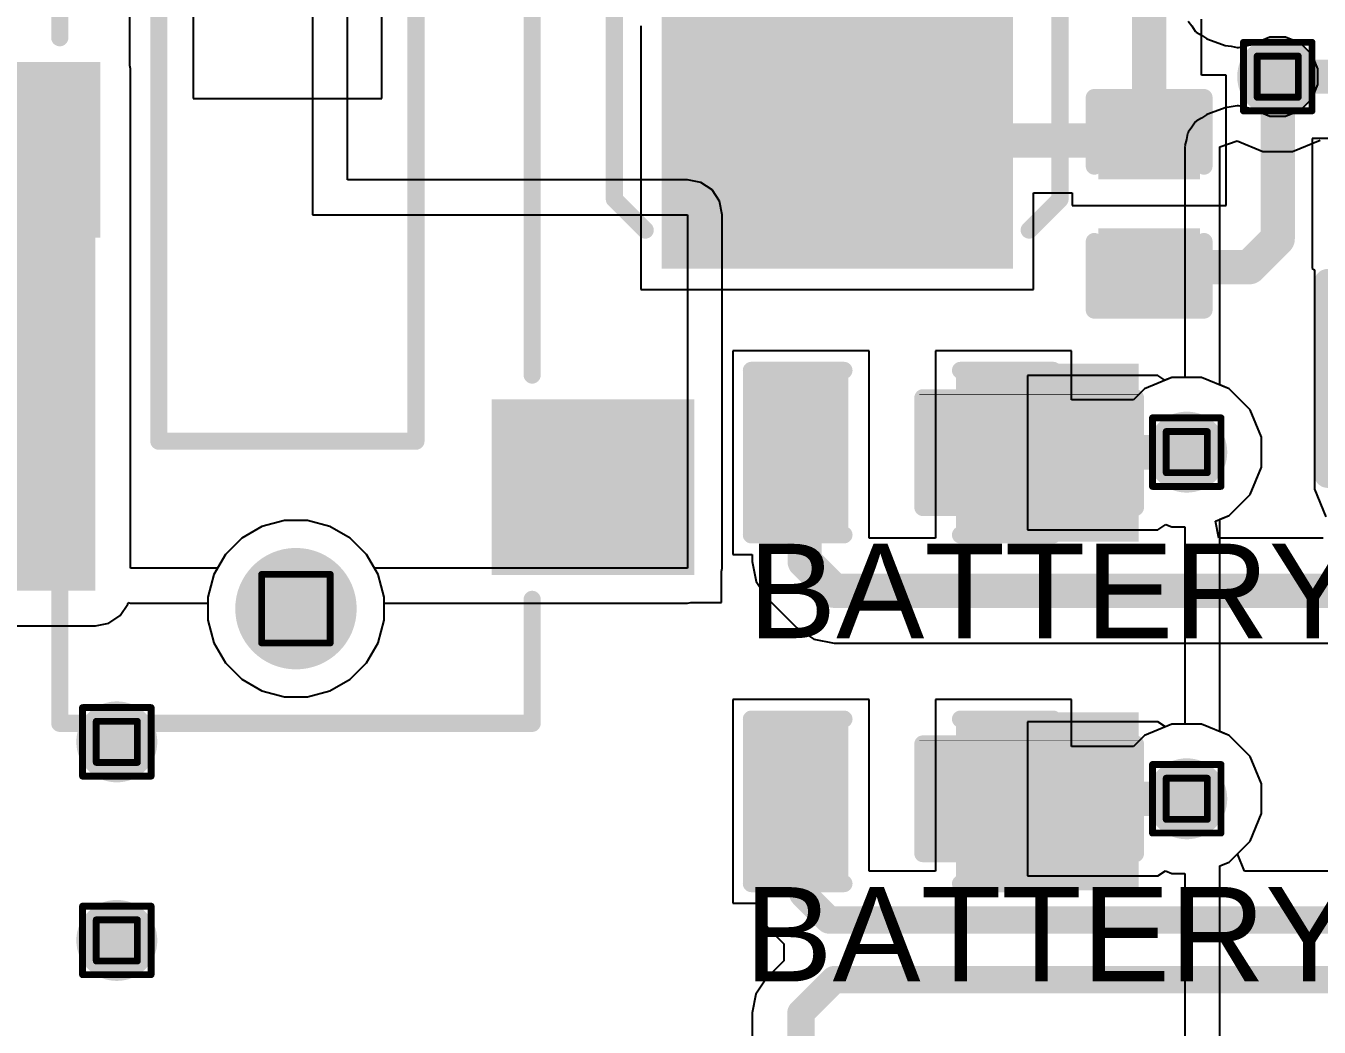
# Model space of a CAD drawing. Header units: inches. Extents: x 0 to 355, y -10 to 78.
# Drawn here: x 22.57 to 32.16, y 11.35 to 18.77 of the extents above; entities that cross this region are included whole.
import ezdxf

# ---------------------------------------------------------------- set-up
doc = ezdxf.new("R2010")
doc.units = ezdxf.units.IN
for name, color, linetype in [('Bottom Layer', 5, 'Continuous'), ('Bottom Overlay', 54, 'Continuous'), ('Bottom Paste', 16, 'Continuous'), ('Bottom Solder', 6, 'Continuous'), ('Drill Drawing', 1, 'Continuous'), ('Pad Holes', 156, 'Continuous'), ('Top Layer', 1, 'Continuous'), ('Top Overlay', 2, 'Continuous'), ('Top Paste', 8, 'Continuous'), ('Top Solder', 216, 'Continuous'), ('Via Holes', 16, 'Continuous')]:
    doc.layers.add(name, color=color, linetype=linetype)
doc.styles.add('Arial', font='', dxfattribs={"height": 0.2})
doc.styles.get('Arial').set_extended_font_data('Arial')

# ---------------------------------------------------------------- blocks, each defined once
blk = doc.blocks.new('IND_0402_10')
at = {"layer": 'Top Layer'}
for points in [[(-0.55, 0.3), (-0.15, 0.3), (-0.15, -0.3), (-0.55, -0.3)], [(0.15, 0.3), (0.55, 0.3), (0.55, -0.3), (0.15, -0.3)]]:
    blk.add_hatch(color=1, dxfattribs=at).paths.add_polyline_path(points)
at = {"layer": 'Top Paste'}
for points in [[(-0.55, 0.3), (-0.15, 0.3), (-0.15, -0.3), (-0.55, -0.3)], [(0.15, 0.3), (0.55, 0.3), (0.55, -0.3), (0.15, -0.3)]]:
    blk.add_hatch(color=8, dxfattribs=at).paths.add_polyline_path(points)
at = {"layer": 'Top Solder'}
for points in [[(-0.6516, 0.4016), (-0.0484, 0.4016), (-0.0484, -0.4016), (-0.6516, -0.4016)], [(0.0484, 0.4016), (0.6516, 0.4016), (0.6516, -0.4016), (0.0484, -0.4016)]]:
    blk.add_hatch(color=216, dxfattribs=at).paths.add_polyline_path(points)
at = {"layer": 'Top Overlay', "const_width": 0.2}
for points in [[(-0.7112, 0.4572), (-0.3048, 0.4572)], [(-0.7112, 0.4572), (-0.7112, -0.4572)], [(-0.3048, 0.4572), (0.7112, 0.4572)], [(0.7112, 0.4572), (0.7112, -0.4572)], [(-0.7112, -0.4572), (-0.3048, -0.4572)], [(-0.3048, -0.4572), (0.7112, -0.4572)]]:
    blk.add_lwpolyline(points, dxfattribs=at)
at = {"layer": 'Top Overlay', "const_width": 0.1}
for points in [[(-0.7612, 0.4572, 1), (-0.6612, 0.4572, 1)], [(-0.7612, 0.4572, 1), (-0.6612, 0.4572, 1)], [(-0.3548, 0.4572, 1), (-0.2548, 0.4572, 1)], [(-0.3548, 0.4572, 1), (-0.2548, 0.4572, 1)], [(0.6612, 0.4572, 1), (0.7612, 0.4572, 1)], [(0.6612, 0.4572, 1), (0.7612, 0.4572, 1)], [(-0.7612, -0.4572, 1), (-0.6612, -0.4572, 1)], [(-0.7612, -0.4572, 1), (-0.6612, -0.4572, 1)], [(-0.3548, -0.4572, 1), (-0.2548, -0.4572, 1)], [(-0.3548, -0.4572, 1), (-0.2548, -0.4572, 1)], [(0.6612, -0.4572, 1), (0.7612, -0.4572, 1)], [(0.6612, -0.4572, 1), (0.7612, -0.4572, 1)]]:
    blk.add_lwpolyline(points, format="xyb", close=True, dxfattribs=at)
blk = doc.blocks.new('SMD5032_2P_15')
at = {"layer": 'Top Layer'}
for points in [[(-2.7, 1.2), (-1, 1.2), (-1, -1.2), (-2.7, -1.2)], [(1, 1.2), (2.7, 1.2), (2.7, -1.2), (1, -1.2)]]:
    blk.add_hatch(color=1, dxfattribs=at).paths.add_polyline_path(points)
at = {"layer": 'Top Paste'}
for points in [[(-2.7, 1.2), (-1, 1.2), (-1, -1.2), (-2.7, -1.2)], [(1, 1.2), (2.7, 1.2), (2.7, -1.2), (1, -1.2)]]:
    blk.add_hatch(color=8, dxfattribs=at).paths.add_polyline_path(points)
at = {"layer": 'Top Solder'}
for points in [[(-2.8016, 1.3016), (-0.8984, 1.3016), (-0.8984, -1.3016), (-2.8016, -1.3016)], [(0.8984, 1.3016), (2.8016, 1.3016), (2.8016, -1.3016), (0.8984, -1.3016)]]:
    blk.add_hatch(color=216, dxfattribs=at).paths.add_polyline_path(points)
at = {"layer": 'Top Overlay', "const_width": 0.127}
for points in [[(-2.286, 1.651), (-2.5146, 1.4224)], [(-2.286, 1.651), (2.286, 1.651)], [(2.286, 1.651), (2.5146, 1.4224)], [(-2.5146, -1.4224), (-2.286, -1.651)], [(2.5146, -1.4224), (2.286, -1.651)], [(-2.286, -1.651), (2.286, -1.651)]]:
    blk.add_lwpolyline(points, dxfattribs=at)
at = {"layer": 'Top Overlay', "const_width": 0.0635}
for points in [[(-2.3178, 1.651, 1), (-2.2542, 1.651, 1)], [(-2.3178, 1.651, 1), (-2.2542, 1.651, 1)], [(2.2543, 1.651, 1), (2.3178, 1.651, 1)], [(2.2542, 1.651, 1), (2.3178, 1.651, 1)], [(-2.5463, 1.4224, 1), (-2.4829, 1.4224, 1)], [(2.4829, 1.4224, 1), (2.5464, 1.4224, 1)], [(-2.5463, -1.4224, 1), (-2.4829, -1.4224, 1)], [(2.4829, -1.4224, 1), (2.5464, -1.4224, 1)], [(-2.3178, -1.651, 1), (-2.2542, -1.651, 1)], [(-2.3178, -1.651, 1), (-2.2542, -1.651, 1)], [(2.2543, -1.651, 1), (2.3178, -1.651, 1)], [(2.2542, -1.651, 1), (2.3178, -1.651, 1)]]:
    blk.add_lwpolyline(points, format="xyb", close=True, dxfattribs=at)
blk = doc.blocks.new('CL_SB_12B_02T_B_31')
at = {"layer": 'Bottom Layer'}
for points in [[(-3.1, 1.5), (-3.1, 2.9), (-1.9, 2.9), (-1.9, 1.5)], [(3.1, 2.9001), (3.1, 1.5001), (1.9, 1.5001), (1.9, 2.9001)], [(0.6, -1.5001), (0.6, -2.9001), (-0.6, -2.9001), (-0.6, -1.5001)]]:
    blk.add_hatch(color=5, dxfattribs=at).paths.add_polyline_path(points)
at = {"layer": 'Bottom Paste'}
for points in [[(-3.1, 1.5), (-3.1, 2.9), (-1.9, 2.9), (-1.9, 1.5)], [(3.1, 2.9001), (3.1, 1.5001), (1.9, 1.5001), (1.9, 2.9001)], [(0.6, -1.5001), (0.6, -2.9001), (-0.6, -2.9001), (-0.6, -1.5001)]]:
    blk.add_hatch(color=16, dxfattribs=at).paths.add_polyline_path(points)
at = {"layer": 'Bottom Solder'}
for points in [[(-3.1508, 1.4492), (-3.1508, 2.9508), (-1.8492, 2.9508), (-1.8492, 1.4492)], [(3.1508, 2.9509), (3.1508, 1.4493), (1.8492, 1.4493), (1.8492, 2.9509)], [(0.6508, -1.4493), (0.6508, -2.9509), (-0.6508, -2.9509), (-0.6508, -1.4493)]]:
    blk.add_hatch(color=6, dxfattribs=at).paths.add_polyline_path(points)
h = blk.add_hatch(color=6, dxfattribs=at)
edge = h.paths.add_edge_path()
edge.add_arc((-3.4, 0), 0.1016, 0, 360)
h = blk.add_hatch(color=6, dxfattribs=at)
edge = h.paths.add_edge_path()
edge.add_arc((3.4, 0), 0.1016, 0, 360)
at = {"layer": 'Pad Holes'}
h = blk.add_hatch(color=7, dxfattribs=at)
edge = h.paths.add_edge_path()
edge.add_arc((-3.4, 0), 0.45, 0, 360)
h = blk.add_hatch(color=7, dxfattribs=at)
edge = h.paths.add_edge_path()
edge.add_arc((3.4, 0), 0.45, 0, 360)
at = {"layer": 'Top Solder'}
h = blk.add_hatch(color=216, dxfattribs=at)
edge = h.paths.add_edge_path()
edge.add_arc((-3.4, 0), 0.1016, 0, 360)
h = blk.add_hatch(color=216, dxfattribs=at)
edge = h.paths.add_edge_path()
edge.add_arc((3.4, 0), 0.1016, 0, 360)
at = {"layer": 'Bottom Overlay'}
for p, q in [((-2.032, 0.635), (-2.032, -0.762)), ((-0.381, 0.635), (-2.032, 0.635)), ((-0.381, -0.762), (-0.381, 0.635)), ((-2.032, -0.762), (-0.381, -0.762))]:
    blk.add_line(p, q, dxfattribs=at)
for points, const_width in [([(-3.3382, 2.2762), (-3.4652, 2.4032)], 0.254), ([(-3.4652, 2.1492), (-3.4652, 2.4032)], 0.254), ([(-3.4652, 2.1492), (-3.3382, 2.2762)], 0.254), ([(-4.25, -1.75), (-4.25, 1.7501)], 0.127), ([(-3.331, 1.7501), (-4.25, 1.7501)], 0.127), ([(1.6688, 1.7501), (-1.6687, 1.7501)], 0.127), ([(4.25, 1.7501), (3.331, 1.7501)], 0.127), ([(4.25, -1.75), (4.25, 1.7501)], 0.127), ([(-2.286, -1.016), (-2.286, 0.889)], 0.127), ([(2.159, 0.889), (-2.286, 0.889)], 0.127), ([(2.159, -1.016), (2.159, 0.889)], 0.127), ([(2.159, -1.016), (-2.286, -1.016)], 0.127), ([(-0.8311, -1.75), (-4.25, -1.75)], 0.127), ([(4.25, -1.75), (0.8312, -1.75)], 0.127)]:
    blk.add_lwpolyline(points, dxfattribs=dict(at, const_width=const_width))
for points, const_width in [([(-3.5287, 2.4032, 1), (-3.4017, 2.4032, 1)], 0.127), ([(-3.5287, 2.4032, 1), (-3.4017, 2.4032, 1)], 0.127), ([(-3.4017, 2.2762, 1), (-3.2747, 2.2762, 1)], 0.127), ([(-3.4017, 2.2762, 1), (-3.2747, 2.2762, 1)], 0.127), ([(-3.5287, 2.1492, 1), (-3.4017, 2.1492, 1)], 0.127), ([(-3.5287, 2.1492, 1), (-3.4017, 2.1492, 1)], 0.127), ([(-4.2818, 1.7501, 1), (-4.2183, 1.7501, 1)], 0.0635), ([(-4.2818, 1.7501, 1), (-4.2183, 1.7501, 1)], 0.0635), ([(-3.3628, 1.7501, 1), (-3.2993, 1.7501, 1)], 0.0635), ([(-1.7005, 1.7501, 1), (-1.637, 1.7501, 1)], 0.0635), ([(1.637, 1.7501, 1), (1.7005, 1.7501, 1)], 0.0635), ([(3.2993, 1.7501, 1), (3.3628, 1.7501, 1)], 0.0635), ([(4.2182, 1.7501, 1), (4.2817, 1.7501, 1)], 0.0635), ([(4.2182, 1.7501, 1), (4.2817, 1.7501, 1)], 0.0635), ([(-2.3178, 0.889, 1), (-2.2542, 0.889, 1)], 0.0635), ([(-2.3178, 0.889, 1), (-2.2542, 0.889, 1)], 0.0635), ([(2.1273, 0.889, 1), (2.1907, 0.889, 1)], 0.0635), ([(2.1273, 0.889, 1), (2.1907, 0.889, 1)], 0.0635), ([(-2.3178, -1.016, 1), (-2.2542, -1.016, 1)], 0.0635), ([(-2.3178, -1.016, 1), (-2.2542, -1.016, 1)], 0.0635), ([(2.1273, -1.016, 1), (2.1907, -1.016, 1)], 0.0635), ([(2.1273, -1.016, 1), (2.1907, -1.016, 1)], 0.0635), ([(-4.2818, -1.75, 1), (-4.2183, -1.75, 1)], 0.0635), ([(-4.2818, -1.75, 1), (-4.2183, -1.75, 1)], 0.0635), ([(-0.8629, -1.75, 1), (-0.7994, -1.75, 1)], 0.0635), ([(0.7994, -1.75, 1), (0.8629, -1.75, 1)], 0.0635), ([(4.2182, -1.75, 1), (4.2817, -1.75, 1)], 0.0635), ([(4.2182, -1.75, 1), (4.2817, -1.75, 1)], 0.0635)]:
    blk.add_lwpolyline(points, format="xyb", close=True, dxfattribs=dict(at, const_width=const_width))
blk = doc.blocks.new('R___0402_B_50')
at = {"layer": 'Bottom Layer'}
for points in [[(-0.2413, 0.3175), (-0.2413, -0.3175), (-0.6985, -0.3175), (-0.6985, 0.3175)], [(0.6985, 0.3175), (0.6985, -0.3175), (0.2413, -0.3175), (0.2413, 0.3175)]]:
    blk.add_hatch(color=5, dxfattribs=at).paths.add_polyline_path(points)
at = {"layer": 'Bottom Paste'}
for points in [[(-0.2413, 0.3175), (-0.2413, -0.3175), (-0.6985, -0.3175), (-0.6985, 0.3175)], [(0.6985, 0.3175), (0.6985, -0.3175), (0.2413, -0.3175), (0.2413, 0.3175)]]:
    blk.add_hatch(color=16, dxfattribs=at).paths.add_polyline_path(points)
at = {"layer": 'Bottom Solder'}
for points in [[(-0.1863, 0.3725), (-0.1863, -0.3725), (-0.7535, -0.3725), (-0.7535, 0.3725)], [(0.7535, 0.3725), (0.7535, -0.3725), (0.1863, -0.3725), (0.1863, 0.3725)]]:
    blk.add_hatch(color=6, dxfattribs=at).paths.add_polyline_path(points)
at = {"layer": 'Bottom Overlay'}
for points, const_width in [([(-0.7874, -0.4064), (-0.7874, 0.4064)], 0.127), ([(-0.7874, 0.4064), (0.7874, 0.4064)], 0.127), ([(-0.8128, 0.4318), (0.8128, 0.4318)], 0.00323), ([(0.7874, -0.4064), (0.7874, 0.4064)], 0.127), ([(-0.7874, -0.4064), (0.7874, -0.4064)], 0.127)]:
    blk.add_lwpolyline(points, dxfattribs=dict(at, const_width=const_width))
for points, const_width in [([(-0.8191, 0.4064, 1), (-0.7556, 0.4064, 1)], 0.0635), ([(-0.8191, 0.4064, 1), (-0.7556, 0.4064, 1)], 0.0635), ([(-0.8136, 0.4318, 1), (-0.812, 0.4318, 1)], 0.00161), ([(0.7556, 0.4064, 1), (0.8191, 0.4064, 1)], 0.0635), ([(0.7556, 0.4064, 1), (0.8191, 0.4064, 1)], 0.0635), ([(0.812, 0.4318, 1), (0.8136, 0.4318, 1)], 0.00161), ([(-0.8191, -0.4064, 1), (-0.7556, -0.4064, 1)], 0.0635), ([(-0.8191, -0.4064, 1), (-0.7556, -0.4064, 1)], 0.0635), ([(0.7556, -0.4064, 1), (0.8191, -0.4064, 1)], 0.0635), ([(0.7556, -0.4064, 1), (0.8191, -0.4064, 1)], 0.0635)]:
    blk.add_lwpolyline(points, format="xyb", close=True, dxfattribs=dict(at, const_width=const_width))
blk = doc.blocks.new('R___0402_B_51')
at = {"layer": 'Bottom Layer'}
for points in [[(-0.2413, 0.3175), (-0.2413, -0.3175), (-0.6985, -0.3175), (-0.6985, 0.3175)], [(0.6985, 0.3175), (0.6985, -0.3175), (0.2413, -0.3175), (0.2413, 0.3175)]]:
    blk.add_hatch(color=5, dxfattribs=at).paths.add_polyline_path(points)
at = {"layer": 'Bottom Paste'}
for points in [[(-0.2413, 0.3175), (-0.2413, -0.3175), (-0.6985, -0.3175), (-0.6985, 0.3175)], [(0.6985, 0.3175), (0.6985, -0.3175), (0.2413, -0.3175), (0.2413, 0.3175)]]:
    blk.add_hatch(color=16, dxfattribs=at).paths.add_polyline_path(points)
at = {"layer": 'Bottom Solder'}
for points in [[(-0.1863, 0.3725), (-0.1863, -0.3725), (-0.7535, -0.3725), (-0.7535, 0.3725)], [(0.7535, 0.3725), (0.7535, -0.3725), (0.1863, -0.3725), (0.1863, 0.3725)]]:
    blk.add_hatch(color=6, dxfattribs=at).paths.add_polyline_path(points)
at = {"layer": 'Bottom Overlay'}
for points, const_width in [([(-0.7874, 0.4064), (0.7874, 0.4064)], 0.127), ([(-0.7874, -0.4064), (-0.7874, 0.4064)], 0.127), ([(-0.8128, 0.4318), (0.8128, 0.4318)], 0.00323), ([(0.7874, -0.4064), (0.7874, 0.4064)], 0.127), ([(-0.7874, -0.4064), (0.7874, -0.4064)], 0.127)]:
    blk.add_lwpolyline(points, dxfattribs=dict(at, const_width=const_width))
for points, const_width in [([(-0.8191, 0.4064, 1), (-0.7556, 0.4064, 1)], 0.0635), ([(-0.8191, 0.4064, 1), (-0.7556, 0.4064, 1)], 0.0635), ([(-0.8136, 0.4318, 1), (-0.812, 0.4318, 1)], 0.00161), ([(0.7556, 0.4064, 1), (0.8191, 0.4064, 1)], 0.0635), ([(0.7556, 0.4064, 1), (0.8191, 0.4064, 1)], 0.0635), ([(0.812, 0.4318, 1), (0.8136, 0.4318, 1)], 0.00161), ([(-0.8191, -0.4064, 1), (-0.7556, -0.4064, 1)], 0.0635), ([(-0.8191, -0.4064, 1), (-0.7556, -0.4064, 1)], 0.0635), ([(0.7556, -0.4064, 1), (0.8191, -0.4064, 1)], 0.0635), ([(0.7556, -0.4064, 1), (0.8191, -0.4064, 1)], 0.0635)]:
    blk.add_lwpolyline(points, format="xyb", close=True, dxfattribs=dict(at, const_width=const_width))
blk = doc.blocks.new('LED_0603_68')
at = {"layer": 'Top Layer'}
for points in [[(-1, 0.5), (-0.5, 0.5), (-0.5, -0.5), (-1, -0.5)], [(0.5, 0.5), (1, 0.5), (1, -0.5), (0.5, -0.5)]]:
    blk.add_hatch(color=1, dxfattribs=at).paths.add_polyline_path(points)
at = {"layer": 'Top Overlay'}
blk.add_hatch(color=2, dxfattribs=at).paths.add_polyline_path([(1.1176, -0.6604), (1.7526, -0.6604), (1.7526, 0.6604), (1.1176, 0.6604)])
at = {"layer": 'Top Paste'}
for points in [[(-1, 0.5), (-0.5, 0.5), (-0.5, -0.5), (-1, -0.5)], [(0.5, 0.5), (1, 0.5), (1, -0.5), (0.5, -0.5)]]:
    blk.add_hatch(color=8, dxfattribs=at).paths.add_polyline_path(points)
at = {"layer": 'Top Solder'}
for points in [[(-1.1016, 0.6016), (-0.3984, 0.6016), (-0.3984, -0.6016), (-1.1016, -0.6016)], [(0.3984, 0.6016), (1.1016, 0.6016), (1.1016, -0.6016), (0.3984, -0.6016)]]:
    blk.add_hatch(color=216, dxfattribs=at).paths.add_polyline_path(points)
at = {"layer": 'Top Overlay', "const_width": 0.127}
for points in [[(-1.1176, 0.6096), (-0.4318, 0.6096)], [(-1.1176, -0.6096), (-1.1176, 0.6096)], [(0.4318, 0.6096), (1.1176, 0.6096)], [(1.1176, -0.6096), (1.1176, 0.6096)], [(-1.1176, -0.6096), (-0.4318, -0.6096)], [(0.4318, -0.6096), (1.1176, -0.6096)]]:
    blk.add_lwpolyline(points, dxfattribs=at)
at = {"layer": 'Top Overlay', "const_width": 0.0635}
for points in [[(-1.1494, 0.6096, 1), (-1.0858, 0.6096, 1)], [(-1.1494, 0.6096, 1), (-1.0858, 0.6096, 1)], [(-0.4636, 0.6096, 1), (-0.4001, 0.6096, 1)], [(0.4001, 0.6096, 1), (0.4636, 0.6096, 1)], [(1.0859, 0.6096, 1), (1.1494, 0.6096, 1)], [(1.0859, 0.6096, 1), (1.1494, 0.6096, 1)], [(-1.1494, -0.6096, 1), (-1.0858, -0.6096, 1)], [(-1.1494, -0.6096, 1), (-1.0858, -0.6096, 1)], [(-0.4636, -0.6096, 1), (-0.4001, -0.6096, 1)], [(0.4001, -0.6096, 1), (0.4636, -0.6096, 1)], [(1.0859, -0.6096, 1), (1.1494, -0.6096, 1)], [(1.0859, -0.6096, 1), (1.1494, -0.6096, 1)]]:
    blk.add_lwpolyline(points, format="xyb", close=True, dxfattribs=at)
blk = doc.blocks.new('LED_0603_69')
at = {"layer": 'Top Layer'}
for points in [[(-1, 0.5), (-0.5, 0.5), (-0.5, -0.5), (-1, -0.5)], [(0.5, 0.5), (1, 0.5), (1, -0.5), (0.5, -0.5)]]:
    blk.add_hatch(color=1, dxfattribs=at).paths.add_polyline_path(points)
at = {"layer": 'Top Overlay'}
blk.add_hatch(color=2, dxfattribs=at).paths.add_polyline_path([(1.1176, -0.6604), (1.7526, -0.6604), (1.7526, 0.6604), (1.1176, 0.6604)])
at = {"layer": 'Top Paste'}
for points in [[(-1, 0.5), (-0.5, 0.5), (-0.5, -0.5), (-1, -0.5)], [(0.5, 0.5), (1, 0.5), (1, -0.5), (0.5, -0.5)]]:
    blk.add_hatch(color=8, dxfattribs=at).paths.add_polyline_path(points)
at = {"layer": 'Top Solder'}
for points in [[(-1.1016, 0.6016), (-0.3984, 0.6016), (-0.3984, -0.6016), (-1.1016, -0.6016)], [(0.3984, 0.6016), (1.1016, 0.6016), (1.1016, -0.6016), (0.3984, -0.6016)]]:
    blk.add_hatch(color=216, dxfattribs=at).paths.add_polyline_path(points)
at = {"layer": 'Top Overlay', "const_width": 0.127}
for points in [[(-1.1176, -0.6096), (-1.1176, 0.6096)], [(-1.1176, 0.6096), (-0.4318, 0.6096)], [(0.4318, 0.6096), (1.1176, 0.6096)], [(1.1176, -0.6096), (1.1176, 0.6096)], [(-1.1176, -0.6096), (-0.4318, -0.6096)], [(0.4318, -0.6096), (1.1176, -0.6096)]]:
    blk.add_lwpolyline(points, dxfattribs=at)
at = {"layer": 'Top Overlay', "const_width": 0.0635}
for points in [[(-1.1494, 0.6096, 1), (-1.0858, 0.6096, 1)], [(-1.1494, 0.6096, 1), (-1.0858, 0.6096, 1)], [(-0.4636, 0.6096, 1), (-0.4001, 0.6096, 1)], [(0.4001, 0.6096, 1), (0.4636, 0.6096, 1)], [(1.0859, 0.6096, 1), (1.1494, 0.6096, 1)], [(1.0859, 0.6096, 1), (1.1494, 0.6096, 1)], [(-1.1494, -0.6096, 1), (-1.0858, -0.6096, 1)], [(-1.1494, -0.6096, 1), (-1.0858, -0.6096, 1)], [(-0.4636, -0.6096, 1), (-0.4001, -0.6096, 1)], [(0.4001, -0.6096, 1), (0.4636, -0.6096, 1)], [(1.0859, -0.6096, 1), (1.1494, -0.6096, 1)], [(1.0859, -0.6096, 1), (1.1494, -0.6096, 1)]]:
    blk.add_lwpolyline(points, format="xyb", close=True, dxfattribs=at)
blk = doc.blocks.new('C___0402_85')
at = {"layer": 'Top Layer'}
for points in [[(-0.6985, -0.3175), (-0.6985, 0.3175), (-0.2413, 0.3175), (-0.2413, -0.3175)], [(0.2413, -0.3175), (0.2413, 0.3175), (0.6985, 0.3175), (0.6985, -0.3175)]]:
    blk.add_hatch(color=1, dxfattribs=at).paths.add_polyline_path(points)
at = {"layer": 'Top Paste'}
for points in [[(-0.6985, -0.3175), (-0.6985, 0.3175), (-0.2413, 0.3175), (-0.2413, -0.3175)], [(0.2413, -0.3175), (0.2413, 0.3175), (0.6985, 0.3175), (0.6985, -0.3175)]]:
    blk.add_hatch(color=8, dxfattribs=at).paths.add_polyline_path(points)
at = {"layer": 'Top Solder'}
for points in [[(-0.7585, -0.3775), (-0.7585, 0.3775), (-0.1813, 0.3775), (-0.1813, -0.3775)], [(0.1813, -0.3775), (0.1813, 0.3775), (0.7585, 0.3775), (0.7585, -0.3775)]]:
    blk.add_hatch(color=216, dxfattribs=at).paths.add_polyline_path(points)
at = {"layer": 'Top Overlay', "const_width": 0.127}
for points in [[(-0.7874, 0.4064), (-0.2794, 0.4064)], [(-0.7874, 0.4064), (-0.7874, -0.4064)], [(0.2794, 0.4064), (0.7874, 0.4064)], [(0.7874, 0.4064), (0.7874, -0.4064)], [(-0.7874, -0.4064), (-0.2794, -0.4064)], [(0.2794, -0.4064), (0.7874, -0.4064)]]:
    blk.add_lwpolyline(points, dxfattribs=at)
at = {"layer": 'Top Overlay', "const_width": 0.0635}
for points in [[(-0.8191, 0.4064, 1), (-0.7556, 0.4064, 1)], [(-0.8191, 0.4064, 1), (-0.7556, 0.4064, 1)], [(-0.3111, 0.4064, 1), (-0.2477, 0.4064, 1)], [(0.2477, 0.4064, 1), (0.3111, 0.4064, 1)], [(0.7556, 0.4064, 1), (0.8191, 0.4064, 1)], [(0.7556, 0.4064, 1), (0.8191, 0.4064, 1)], [(-0.8191, -0.4064, 1), (-0.7556, -0.4064, 1)], [(-0.8191, -0.4064, 1), (-0.7556, -0.4064, 1)], [(-0.3111, -0.4064, 1), (-0.2477, -0.4064, 1)], [(0.2477, -0.4064, 1), (0.3111, -0.4064, 1)], [(0.7556, -0.4064, 1), (0.8191, -0.4064, 1)], [(0.7556, -0.4064, 1), (0.8191, -0.4064, 1)]]:
    blk.add_lwpolyline(points, format="xyb", close=True, dxfattribs=at)

msp = doc.modelspace()

# ---------------------------------------------------------------- hatches: boundary and pattern name
at = {"layer": 'Bottom Layer'}
h = msp.add_hatch(color=5, dxfattribs=at)
edge = h.paths.add_edge_path()
edge.add_arc((31.8481, 18.3899), 0.3, 0, 360)
for points in [[(21.6739, 14.58), (23.0886, 14.58), (23.0886, 18.4472), (21.6739, 18.4472)], [(19.1775, 14.58), (23.0886, 14.58), (23.0886, 15.9), (19.1775, 15.9)]]:
    msp.add_hatch(color=5, dxfattribs=at).paths.add_polyline_path(points)
h = msp.add_hatch(color=5, dxfattribs=at)
edge = h.paths.add_edge_path()
edge.add_arc((31.1743, 15.6072), 0.3, 0, 360)
h = msp.add_hatch(color=5, dxfattribs=at)
edge = h.paths.add_edge_path()
edge.add_arc((23.2466, 13.46), 0.3, 0, 360)
h = msp.add_hatch(color=5, dxfattribs=at)
edge = h.paths.add_edge_path()
edge.add_arc((31.1743, 13.0381), 0.3, 0, 360)
h = msp.add_hatch(color=5, dxfattribs=at)
edge = h.paths.add_edge_path()
edge.add_arc((23.2466, 11.9885), 0.3, 0, 360)
at = {"layer": 'Top Layer'}
h = msp.add_hatch(color=1, dxfattribs=at)
edge = h.paths.add_edge_path()
edge.add_arc((31.8481, 18.3899), 0.3, 0, 360)
h = msp.add_hatch(color=1, dxfattribs=at)
edge = h.paths.add_edge_path()
edge.add_arc((31.1743, 15.6072), 0.3, 0, 360)
h = msp.add_hatch(color=1, dxfattribs=at)
edge = h.paths.add_edge_path()
edge.add_arc((23.2466, 13.46), 0.3, 0, 360)
h = msp.add_hatch(color=1, dxfattribs=at)
edge = h.paths.add_edge_path()
edge.add_arc((31.1743, 13.0381), 0.3, 0, 360)
h = msp.add_hatch(color=1, dxfattribs=at)
edge = h.paths.add_edge_path()
edge.add_arc((23.2466, 11.9885), 0.3, 0, 360)
at = {"layer": 'Via Holes'}
h = msp.add_hatch(color=7, dxfattribs=at)
edge = h.paths.add_edge_path()
edge.add_arc((31.8481, 18.3899), 0.15, 0, 360)
h = msp.add_hatch(color=7, dxfattribs=at)
edge = h.paths.add_edge_path()
edge.add_arc((31.1743, 15.6072), 0.15, 0, 360)
h = msp.add_hatch(color=7, dxfattribs=at)
edge = h.paths.add_edge_path()
edge.add_arc((23.2466, 13.46), 0.15, 0, 360)
h = msp.add_hatch(color=7, dxfattribs=at)
edge = h.paths.add_edge_path()
edge.add_arc((31.1743, 13.0381), 0.15, 0, 360)
h = msp.add_hatch(color=7, dxfattribs=at)
edge = h.paths.add_edge_path()
edge.add_arc((23.2466, 11.9885), 0.15, 0, 360)

# ---------------------------------------------------------------- linework, layer by layer
at = {"layer": 'Bottom Layer'}
for p, q in [((24.6961, 20.5665), (24.6961, 17.367)), ((24.9551, 17.626), (24.9551, 20.5665)), ((23.3426, 18.4722), (23.3426, 18.85)), ((31.1851, 18.8016), (31.2117, 18.7653)), ((31.2117, 18.7653), (31.2367, 18.7279)), ((31.2367, 18.7279), (31.2414, 18.7247)), ((31.2414, 18.7247), (31.2448, 18.7201)), ((31.2448, 18.7201), (31.2833, 18.6968)), ((31.2833, 18.6968), (31.3207, 18.6718)), ((31.3207, 18.6718), (31.3263, 18.6706)), ((31.3263, 18.6706), (31.3312, 18.6677)), ((31.3312, 18.6677), (31.4582, 18.6214)), ((31.4582, 18.6214), (31.5026, 18.6146)), ((31.5026, 18.6146), (31.5468, 18.6058)), ((31.5468, 18.6058), (31.5524, 18.6069)), ((31.5524, 18.6069), (31.558, 18.606)), ((31.558, 18.606), (31.6018, 18.6167)), ((31.6018, 18.6167), (31.6459, 18.6255)), ((31.6459, 18.6255), (31.7894, 18.6849)), ((31.7894, 18.6849), (31.9068, 18.6849)), ((31.9068, 18.6849), (32.0152, 18.64)), ((32.0152, 18.64), (32.0982, 18.557)), ((32.0982, 18.557), (32.1431, 18.4486)), ((23.3476, 18.4472), (23.3426, 18.4722)), ((23.3476, 14.7472), (23.3476, 18.4472)), ((32.1431, 18.4486), (32.1431, 18.3312)), ((32.1431, 18.3312), (32.0982, 18.2228)), ((32.0982, 18.2228), (32.0152, 18.1398)), ((31.3312, 18.1121), (31.3263, 18.1092)), ((31.4582, 18.1584), (31.3312, 18.1121)), ((31.5026, 18.1653), (31.4582, 18.1584)), ((31.5468, 18.174), (31.5026, 18.1653)), ((31.5524, 18.1729), (31.5468, 18.174)), ((31.558, 18.1738), (31.5524, 18.1729)), ((31.6018, 18.1631), (31.558, 18.1738)), ((31.6459, 18.1543), (31.6018, 18.1631)), ((31.7894, 18.0949), (31.6459, 18.1543)), ((32.0152, 18.1398), (31.9068, 18.0949)), ((31.2367, 18.0519), (31.2117, 18.0145)), ((31.2414, 18.0551), (31.2367, 18.0519)), ((31.2448, 18.0597), (31.2414, 18.0551)), ((31.2833, 18.0831), (31.2448, 18.0597)), ((31.3207, 18.1081), (31.2833, 18.0831)), ((31.3263, 18.1092), (31.3207, 18.1081)), ((31.9068, 18.0949), (31.7894, 18.0949)), ((31.1718, 17.9238), (31.1611, 17.88)), ((31.1805, 17.9679), (31.1718, 17.9238)), ((31.1837, 17.9727), (31.1805, 17.9679)), ((31.1851, 17.9782), (31.1837, 17.9727)), ((31.2117, 18.0145), (31.1851, 17.9782)), ((31.9583, 17.8359), (32.1619, 17.9203)), ((31.1619, 17.8744), (31.1608, 17.8688)), ((31.1608, 17.8688), (31.1608, 16.1612)), ((31.1611, 17.88), (31.1619, 17.8744)), ((31.4198, 17.8688), (31.5468, 17.9151)), ((31.4198, 16.1052), (31.4198, 17.8688)), ((31.5468, 17.9151), (31.7379, 17.8359)), ((31.7379, 17.8359), (31.9583, 17.8359)), ((27.4741, 17.626), (24.9551, 17.626)), ((27.5732, 17.6063), (27.4741, 17.626)), ((27.6572, 17.5501), (27.5732, 17.6063)), ((27.7133, 17.4661), (27.6572, 17.5501)), ((27.7331, 17.367), (27.7133, 17.4661)), ((24.6961, 17.367), (27.4741, 17.367)), ((27.4741, 17.367), (27.4741, 14.7472)), ((27.7331, 14.7472), (27.7331, 17.367)), ((30.9591, 16.175), (29.9939, 16.175)), ((29.9939, 16.175), (29.9939, 15.032)), ((31.0121, 16.1396), (30.9591, 16.175)), ((30.9591, 16.175), (30.9591, 16.175)), ((31.0641, 16.1612), (31.0121, 16.1396)), ((31.1608, 16.1612), (31.0641, 16.1612)), ((31.4881, 16.0769), (31.4198, 16.1052)), ((31.644, 15.921), (31.4881, 16.0769)), ((31.7283, 15.7174), (31.644, 15.921)), ((31.7283, 15.497), (31.7283, 15.7174)), ((31.644, 15.2934), (31.7283, 15.497)), ((31.4881, 15.1375), (31.644, 15.2934)), ((24.322, 15.0557), (24.1731, 14.9697)), ((24.4881, 15.1002), (24.322, 15.0557)), ((24.66, 15.1002), (24.4881, 15.1002)), ((24.8261, 15.0557), (24.66, 15.1002)), ((24.975, 14.9697), (24.8261, 15.0557)), ((30.9591, 15.032), (31.0189, 15.0719)), ((31.0189, 15.0719), (31.0641, 15.0532)), ((31.0641, 15.0532), (31.1608, 15.0532)), ((31.1608, 15.0532), (31.1608, 13.5921)), ((31.4198, 15.1092), (31.4881, 15.1375)), ((31.4198, 13.5361), (31.4198, 15.1092)), ((24.1731, 14.9697), (24.0515, 14.8481)), ((25.0966, 14.8481), (24.975, 14.9697)), ((29.9939, 15.032), (30.9591, 15.032)), ((30.9591, 15.032), (30.9591, 15.032)), ((24.0515, 14.8481), (23.9932, 14.7472)), ((25.1548, 14.7472), (25.0966, 14.8481)), ((23.9932, 14.7472), (23.3476, 14.7472)), ((27.4741, 14.7472), (25.1548, 14.7472)), ((27.7281, 14.7222), (27.7331, 14.7472)), ((27.7281, 14.4932), (27.7281, 14.7222)), ((23.2717, 14.3969), (23.3279, 14.4809)), ((23.3279, 14.4809), (23.33, 14.4917)), ((23.33, 14.4917), (23.3476, 14.4882)), ((23.3476, 14.4882), (23.921, 14.4882)), ((23.921, 14.4882), (23.921, 14.3612)), ((25.227, 14.3612), (25.227, 14.4882)), ((25.227, 14.4882), (27.4741, 14.4882)), ((27.4741, 14.4882), (27.4991, 14.4932)), ((27.4991, 14.4932), (27.7281, 14.4932)), ((23.1877, 14.3408), (23.2717, 14.3969)), ((20.2816, 14.321), (23.0886, 14.321)), ((23.0886, 14.321), (23.1877, 14.3408)), ((23.921, 14.3612), (23.9655, 14.1951)), ((25.1825, 14.1951), (25.227, 14.3612)), ((23.9655, 14.1951), (24.0515, 14.0462)), ((25.0966, 14.0462), (25.1825, 14.1951)), ((24.0515, 14.0462), (24.1731, 13.9246)), ((24.975, 13.9246), (25.0966, 14.0462)), ((24.1731, 13.9246), (24.322, 13.8386)), ((24.8261, 13.8386), (24.975, 13.9246)), ((24.322, 13.8386), (24.4881, 13.7941)), ((24.66, 13.7941), (24.8261, 13.8386)), ((24.4881, 13.7941), (24.66, 13.7941)), ((30.9591, 13.6096), (29.9939, 13.6096)), ((29.9939, 13.6096), (29.9939, 12.4666)), ((31.0155, 13.572), (30.9591, 13.6096)), ((30.9591, 13.6096), (30.9591, 13.6096)), ((31.0641, 13.5921), (31.0155, 13.572)), ((31.1608, 13.5921), (31.0641, 13.5921)), ((31.4881, 13.5078), (31.4198, 13.5361)), ((31.644, 13.3519), (31.4881, 13.5078)), ((31.7283, 13.1483), (31.644, 13.3519)), ((31.7283, 12.9279), (31.7283, 13.1483)), ((31.644, 12.7243), (31.7283, 12.9279)), ((31.4881, 12.5685), (31.644, 12.7243)), ((31.4198, 12.5402), (31.4881, 12.5685)), ((29.9939, 12.4666), (30.9591, 12.4666)), ((30.9591, 12.4666), (31.0155, 12.5043)), ((30.9591, 12.4666), (30.9591, 12.4666)), ((31.0155, 12.5043), (31.0641, 12.4841)), ((31.0641, 12.4841), (31.1608, 12.4841)), ((31.1608, 12.4841), (31.1608, 10.9887)), ((31.4198, 10.9327), (31.4198, 12.5402))]:
    msp.add_line(p, q, dxfattribs=at)
at = {"layer": 'Bottom Layer', "const_width": 0.254}
for points in [[(30.4765, 15.6035), (30.4784, 15.6054)], [(30.4784, 15.6054), (31.1725, 15.6054)], [(31.1725, 15.6054), (31.1743, 15.6072)], [(30.4765, 13.0381), (31.1743, 13.0381)]]:
    msp.add_lwpolyline(points, dxfattribs=at)
at = {"layer": 'Bottom Layer', "const_width": 0.127}
for points in [[(30.413, 15.6035, 1), (30.54, 15.6035, 1)], [(30.4149, 15.6054, 1), (30.5419, 15.6054, 1)], [(30.4149, 15.6054, 1), (30.5419, 15.6054, 1)], [(31.109, 15.6054, 1), (31.236, 15.6054, 1)], [(31.109, 15.6054, 1), (31.236, 15.6054, 1)], [(31.1108, 15.6072, 1), (31.2378, 15.6072, 1)], [(30.413, 13.0381, 1), (30.54, 13.0381, 1)], [(31.1108, 13.0381, 1), (31.2378, 13.0381, 1)]]:
    msp.add_lwpolyline(points, format="xyb", close=True, dxfattribs=at)
at = {"layer": 'Drill Drawing', "const_width": 0.0508}
for points in [[(31.5941, 18.6439), (32.1021, 18.6439)], [(31.5941, 18.1359), (31.5941, 18.6439)], [(32.1021, 18.1359), (32.1021, 18.6439)], [(31.6957, 18.5423), (32.0005, 18.5423)], [(31.6957, 18.2375), (31.6957, 18.5423)], [(32.0005, 18.2375), (32.0005, 18.5423)], [(31.6957, 18.2375), (32.0005, 18.2375)], [(31.5941, 18.1359), (32.1021, 18.1359)], [(30.9203, 15.8612), (31.4283, 15.8612)], [(30.9203, 15.3532), (30.9203, 15.8612)], [(31.4283, 15.3532), (31.4283, 15.8612)], [(31.0219, 15.7596), (31.3267, 15.7596)], [(31.0219, 15.4548), (31.0219, 15.7596)], [(31.3267, 15.4548), (31.3267, 15.7596)], [(31.0219, 15.4548), (31.3267, 15.4548)], [(30.9203, 15.3532), (31.4283, 15.3532)], [(24.32, 14.7011), (24.828, 14.7011)], [(24.32, 14.1931), (24.32, 14.7011)], [(24.828, 14.1931), (24.828, 14.7011)], [(24.32, 14.1931), (24.828, 14.1931)], [(22.9926, 13.714), (23.5006, 13.714)], [(22.9926, 13.206), (22.9926, 13.714)], [(23.5006, 13.206), (23.5006, 13.714)], [(23.0942, 13.6124), (23.399, 13.6124)], [(23.0942, 13.3076), (23.0942, 13.6124)], [(23.399, 13.3076), (23.399, 13.6124)], [(23.0942, 13.3076), (23.399, 13.3076)], [(22.9926, 13.206), (23.5006, 13.206)], [(30.9203, 13.2921), (31.4283, 13.2921)], [(30.9203, 12.7841), (30.9203, 13.2921)], [(31.4283, 12.7841), (31.4283, 13.2921)], [(31.0219, 13.1905), (31.3267, 13.1905)], [(31.0219, 12.8857), (31.0219, 13.1905)], [(31.3267, 12.8857), (31.3267, 13.1905)], [(31.0219, 12.8857), (31.3267, 12.8857)], [(30.9203, 12.7841), (31.4283, 12.7841)], [(22.9926, 12.2425), (23.5006, 12.2425)], [(22.9926, 11.7345), (22.9926, 12.2425)], [(23.5006, 11.7345), (23.5006, 12.2425)], [(23.0942, 12.1409), (23.399, 12.1409)], [(23.0942, 11.8361), (23.0942, 12.1409)], [(23.399, 11.8361), (23.399, 12.1409)], [(23.0942, 11.8361), (23.399, 11.8361)], [(22.9926, 11.7345), (23.5006, 11.7345)]]:
    msp.add_lwpolyline(points, dxfattribs=at)
at = {"layer": 'Drill Drawing', "const_width": 0.0254}
for points in [[(31.5814, 18.6439, 1), (31.6068, 18.6439, 1)], [(31.5814, 18.6439, 1), (31.6068, 18.6439, 1)], [(32.0894, 18.6439, 1), (32.1148, 18.6439, 1)], [(32.0894, 18.6439, 1), (32.1148, 18.6439, 1)], [(31.683, 18.5423, 1), (31.7084, 18.5423, 1)], [(31.683, 18.5423, 1), (31.7084, 18.5423, 1)], [(31.9878, 18.5423, 1), (32.0132, 18.5423, 1)], [(31.9878, 18.5423, 1), (32.0132, 18.5423, 1)], [(31.683, 18.2375, 1), (31.7084, 18.2375, 1)], [(31.683, 18.2375, 1), (31.7084, 18.2375, 1)], [(31.9878, 18.2375, 1), (32.0132, 18.2375, 1)], [(31.9878, 18.2375, 1), (32.0132, 18.2375, 1)], [(31.5814, 18.1359, 1), (31.6068, 18.1359, 1)], [(31.5814, 18.1359, 1), (31.6068, 18.1359, 1)], [(32.0894, 18.1359, 1), (32.1148, 18.1359, 1)], [(32.0894, 18.1359, 1), (32.1148, 18.1359, 1)], [(30.9076, 15.8612, 1), (30.933, 15.8612, 1)], [(30.9076, 15.8612, 1), (30.933, 15.8612, 1)], [(31.4156, 15.8612, 1), (31.441, 15.8612, 1)], [(31.4156, 15.8612, 1), (31.441, 15.8612, 1)], [(31.0092, 15.7596, 1), (31.0346, 15.7596, 1)], [(31.0092, 15.7596, 1), (31.0346, 15.7596, 1)], [(31.314, 15.7596, 1), (31.3394, 15.7596, 1)], [(31.314, 15.7596, 1), (31.3394, 15.7596, 1)], [(31.0092, 15.4548, 1), (31.0346, 15.4548, 1)], [(31.0092, 15.4548, 1), (31.0346, 15.4548, 1)], [(31.314, 15.4548, 1), (31.3394, 15.4548, 1)], [(31.314, 15.4548, 1), (31.3394, 15.4548, 1)], [(30.9076, 15.3532, 1), (30.933, 15.3532, 1)], [(30.9076, 15.3532, 1), (30.933, 15.3532, 1)], [(31.4156, 15.3532, 1), (31.441, 15.3532, 1)], [(31.4156, 15.3532, 1), (31.441, 15.3532, 1)], [(24.3073, 14.7011, 1), (24.3327, 14.7011, 1)], [(24.3073, 14.7011, 1), (24.3327, 14.7011, 1)], [(24.8153, 14.7011, 1), (24.8407, 14.7011, 1)], [(24.8153, 14.7011, 1), (24.8407, 14.7011, 1)], [(24.3073, 14.1931, 1), (24.3327, 14.1931, 1)], [(24.3073, 14.1931, 1), (24.3327, 14.1931, 1)], [(24.8153, 14.1931, 1), (24.8407, 14.1931, 1)], [(24.8153, 14.1931, 1), (24.8407, 14.1931, 1)], [(22.9799, 13.714, 1), (23.0053, 13.714, 1)], [(22.9799, 13.714, 1), (23.0053, 13.714, 1)], [(23.4879, 13.714, 1), (23.5133, 13.714, 1)], [(23.4879, 13.714, 1), (23.5133, 13.714, 1)], [(23.0815, 13.6124, 1), (23.1069, 13.6124, 1)], [(23.0815, 13.6124, 1), (23.1069, 13.6124, 1)], [(23.3863, 13.6124, 1), (23.4117, 13.6124, 1)], [(23.3863, 13.6124, 1), (23.4117, 13.6124, 1)], [(23.0815, 13.3076, 1), (23.1069, 13.3076, 1)], [(23.0815, 13.3076, 1), (23.1069, 13.3076, 1)], [(23.3863, 13.3076, 1), (23.4117, 13.3076, 1)], [(23.3863, 13.3076, 1), (23.4117, 13.3076, 1)], [(22.9799, 13.206, 1), (23.0053, 13.206, 1)], [(22.9799, 13.206, 1), (23.0053, 13.206, 1)], [(23.4879, 13.206, 1), (23.5133, 13.206, 1)], [(23.4879, 13.206, 1), (23.5133, 13.206, 1)], [(30.9076, 13.2921, 1), (30.933, 13.2921, 1)], [(30.9076, 13.2921, 1), (30.933, 13.2921, 1)], [(31.4156, 13.2921, 1), (31.441, 13.2921, 1)], [(31.4156, 13.2921, 1), (31.441, 13.2921, 1)], [(31.0092, 13.1905, 1), (31.0346, 13.1905, 1)], [(31.0092, 13.1905, 1), (31.0346, 13.1905, 1)], [(31.314, 13.1905, 1), (31.3394, 13.1905, 1)], [(31.314, 13.1905, 1), (31.3394, 13.1905, 1)], [(31.0092, 12.8857, 1), (31.0346, 12.8857, 1)], [(31.0092, 12.8857, 1), (31.0346, 12.8857, 1)], [(31.314, 12.8857, 1), (31.3394, 12.8857, 1)], [(31.314, 12.8857, 1), (31.3394, 12.8857, 1)], [(30.9076, 12.7841, 1), (30.933, 12.7841, 1)], [(30.9076, 12.7841, 1), (30.933, 12.7841, 1)], [(31.4156, 12.7841, 1), (31.441, 12.7841, 1)], [(31.4156, 12.7841, 1), (31.441, 12.7841, 1)], [(22.9799, 12.2425, 1), (23.0053, 12.2425, 1)], [(22.9799, 12.2425, 1), (23.0053, 12.2425, 1)], [(23.4879, 12.2425, 1), (23.5133, 12.2425, 1)], [(23.4879, 12.2425, 1), (23.5133, 12.2425, 1)], [(23.0815, 12.1409, 1), (23.1069, 12.1409, 1)], [(23.0815, 12.1409, 1), (23.1069, 12.1409, 1)], [(23.3863, 12.1409, 1), (23.4117, 12.1409, 1)], [(23.3863, 12.1409, 1), (23.4117, 12.1409, 1)], [(23.0815, 11.8361, 1), (23.1069, 11.8361, 1)], [(23.0815, 11.8361, 1), (23.1069, 11.8361, 1)], [(23.3863, 11.8361, 1), (23.4117, 11.8361, 1)], [(23.3863, 11.8361, 1), (23.4117, 11.8361, 1)], [(22.9799, 11.7345, 1), (23.0053, 11.7345, 1)], [(22.9799, 11.7345, 1), (23.0053, 11.7345, 1)], [(23.4879, 11.7345, 1), (23.5133, 11.7345, 1)], [(23.4879, 11.7345, 1), (23.5133, 11.7345, 1)]]:
    msp.add_lwpolyline(points, format="xyb", close=True, dxfattribs=at)
at = {"layer": 'Top Layer'}
for p, q in [((31.2841, 18.3999), (31.2841, 18.8148)), ((27.1302, 18.7673), (27.1302, 16.8133)), ((31.4671, 18.3999), (31.2841, 18.3999)), ((31.4671, 17.4347), (31.4671, 18.3999)), ((33.6624, 17.9327), (32.1037, 17.9327)), ((32.1037, 17.9327), (32.1037, 16.9675)), ((30.0382, 16.8133), (30.0382, 17.5288)), ((30.0382, 17.5288), (30.3241, 17.5288)), ((30.3241, 17.5288), (30.3241, 17.4347)), ((30.3241, 17.4347), (31.4671, 17.4347)), ((32.1037, 16.9675), (32.1212, 16.9575)), ((32.1212, 16.9575), (32.1212, 16.0495)), ((27.1302, 16.8133), (30.0382, 16.8133)), ((28.8201, 16.3575), (27.8121, 16.3575)), ((27.8121, 16.3575), (27.8121, 14.8495)), ((28.8201, 14.9684), (28.8201, 16.3575)), ((30.3201, 16.3575), (29.3121, 16.3575)), ((29.3121, 16.3575), (29.3121, 14.9684)), ((30.3201, 15.9957), (30.3201, 16.3575)), ((31.0641, 16.1612), (30.8605, 16.0769)), ((31.2845, 16.1612), (31.0641, 16.1612)), ((31.4881, 16.0769), (31.2845, 16.1612)), ((30.8605, 16.0769), (30.7793, 15.9957)), ((31.644, 15.921), (31.4881, 16.0769)), ((32.1212, 16.0495), (32.1212, 15.3321)), ((30.7793, 15.9957), (30.3201, 15.9957)), ((31.7283, 15.7174), (31.644, 15.921)), ((31.7283, 15.497), (31.7283, 15.7174)), ((31.644, 15.2934), (31.7283, 15.497)), ((32.1212, 15.3321), (32.2055, 15.1285)), ((31.4881, 15.1375), (31.644, 15.2934)), ((24.322, 15.0557), (24.1731, 14.9697)), ((24.4881, 15.1002), (24.322, 15.0557)), ((24.66, 15.1002), (24.4881, 15.1002)), ((24.8261, 15.0557), (24.66, 15.1002)), ((24.975, 14.9697), (24.8261, 15.0557)), ((31.3864, 15.0954), (31.4881, 15.1375)), ((31.4117, 14.9684), (31.3864, 15.0954)), ((24.1731, 14.9697), (24.0515, 14.8481)), ((25.0966, 14.8481), (24.975, 14.9697)), ((29.3121, 14.9684), (28.8201, 14.9684)), ((32.186, 14.9684), (31.4117, 14.9684)), ((24.0515, 14.8481), (23.9655, 14.6992)), ((25.1825, 14.6992), (25.0966, 14.8481)), ((27.8121, 14.8495), (27.9546, 14.8495)), ((27.9546, 14.8495), (27.9546, 14.7973)), ((27.9546, 14.7973), (27.9842, 14.6486)), ((23.9655, 14.6992), (23.921, 14.5331)), ((25.227, 14.5331), (25.1825, 14.6992)), ((27.9842, 14.6486), (28.0684, 14.5226)), ((23.921, 14.5331), (23.921, 14.3612)), ((25.227, 14.3612), (25.227, 14.5331)), ((28.0684, 14.5226), (28.2858, 14.3052)), ((23.921, 14.3612), (23.9655, 14.1951)), ((25.1825, 14.1951), (25.227, 14.3612)), ((28.2858, 14.3052), (28.4118, 14.221)), ((23.9655, 14.1951), (24.0515, 14.0462)), ((25.0966, 14.0462), (25.1825, 14.1951)), ((28.4118, 14.221), (28.5605, 14.1915)), ((28.5605, 14.1915), (33.0392, 14.1915)), ((24.0515, 14.0462), (24.1731, 13.9246)), ((24.975, 13.9246), (25.0966, 14.0462)), ((24.1731, 13.9246), (24.322, 13.8386)), ((24.8261, 13.8386), (24.975, 13.9246)), ((24.322, 13.8386), (24.4881, 13.7941)), ((24.66, 13.7941), (24.8261, 13.8386)), ((24.4881, 13.7941), (24.66, 13.7941)), ((28.8201, 13.7731), (27.8121, 13.7731)), ((27.8121, 13.7731), (27.8121, 12.2651)), ((28.8201, 12.5029), (28.8201, 13.7731)), ((30.3201, 13.7731), (29.3121, 13.7731)), ((29.3121, 13.7731), (29.3121, 12.5029)), ((30.3201, 13.4266), (30.3201, 13.7731)), ((31.0641, 13.5921), (30.8605, 13.5078)), ((31.2845, 13.5921), (31.0641, 13.5921)), ((31.4881, 13.5078), (31.2845, 13.5921)), ((30.7793, 13.4266), (30.3201, 13.4266)), ((30.8605, 13.5078), (30.7793, 13.4266)), ((31.644, 13.3519), (31.4881, 13.5078)), ((31.7283, 13.1483), (31.644, 13.3519)), ((31.7283, 12.9279), (31.7283, 13.1483)), ((31.644, 12.7243), (31.7283, 12.9279)), ((31.5496, 12.6299), (31.644, 12.7243)), ((31.6022, 12.5029), (31.5496, 12.6299)), ((29.3121, 12.5029), (28.8201, 12.5029)), ((34.3055, 12.5029), (31.6022, 12.5029)), ((27.8121, 12.2651), (27.9814, 12.2651)), ((27.9814, 12.2651), (27.9955, 12.1946)), ((27.9955, 12.1946), (28.0741, 12.077)), ((28.0741, 12.077), (28.1879, 11.9632)), ((28.1879, 11.9632), (28.1879, 11.8362)), ((28.1879, 11.8362), (28.0597, 11.708)), ((28.0597, 11.708), (27.9812, 11.5904)), ((27.9812, 11.5904), (27.9536, 11.4517)), ((27.9536, 11.4517), (27.9536, 11.4516)), ((27.9536, 11.4516), (27.9536, 11.1887))]:
    msp.add_line(p, q, dxfattribs=at)
for points, const_width in [([(30.8956, 17.9173), (30.8956, 19.2974)], 0.254), ([(31.8481, 18.3899), (32.6752, 18.3899)], 0.254), ([(31.8481, 17.1878), (31.8481, 18.3899)], 0.254), ([(28.5842, 17.9173), (30.8956, 17.9173)], 0.254), ([(31.6378, 16.9775), (31.8481, 17.1878)], 0.254), ([(30.8956, 16.9775), (31.6378, 16.9775)], 0.254), ([(28.3431, 14.7973), (28.3431, 15.6035)], 0.254), ([(29.8431, 15.6035), (29.8468, 15.6072)], 0.254), ([(29.8468, 15.6072), (31.1743, 15.6072)], 0.254), ([(28.3431, 14.7973), (28.5605, 14.5799)], 0.254), ([(28.5605, 14.5799), (33.0392, 14.5799)], 0.254), ([(29.8161, 13.0381), (31.1743, 13.0381)], 0.254), ([(28.3161, 13.0191), (28.3304, 13.0048)], 0.2032), ([(28.3304, 12.3333), (28.3304, 13.0048)], 0.2032), ([(28.3304, 12.3333), (28.5234, 12.1403)], 0.2032), ([(28.5234, 12.1403), (34.4557, 12.1403)], 0.2032), ([(28.3161, 11.4517), (28.5621, 11.6976)], 0.2032), ([(28.5621, 11.6976), (34.6956, 11.6976)], 0.2032), ([(28.3161, 10.4347), (28.3161, 11.4517)], 0.2032)]:
    msp.add_lwpolyline(points, dxfattribs=dict(at, const_width=const_width))
for points, const_width in [([(31.7846, 18.3899, 1), (31.9116, 18.3899, 1)], 0.127), ([(31.7846, 18.3899, 1), (31.9116, 18.3899, 1)], 0.127), ([(28.5207, 17.9173, 1), (28.6477, 17.9173, 1)], 0.127), ([(30.8321, 17.9173, 1), (30.9591, 17.9173, 1)], 0.127), ([(30.8321, 17.9173, 1), (30.9591, 17.9173, 1)], 0.127), ([(31.7846, 17.1878, 1), (31.9116, 17.1878, 1)], 0.127), ([(31.7846, 17.1878, 1), (31.9116, 17.1878, 1)], 0.127), ([(30.8321, 16.9775, 1), (30.9591, 16.9775, 1)], 0.127), ([(31.5743, 16.9775, 1), (31.7013, 16.9775, 1)], 0.127), ([(31.5743, 16.9775, 1), (31.7013, 16.9775, 1)], 0.127), ([(28.2796, 15.6035, 1), (28.4066, 15.6035, 1)], 0.127), ([(29.7796, 15.6035, 1), (29.9066, 15.6035, 1)], 0.127), ([(29.7833, 15.6072, 1), (29.9103, 15.6072, 1)], 0.127), ([(29.7833, 15.6072, 1), (29.9103, 15.6072, 1)], 0.127), ([(31.1108, 15.6072, 1), (31.2378, 15.6072, 1)], 0.127), ([(28.2796, 14.7973, 1), (28.4066, 14.7973, 1)], 0.127), ([(28.2796, 14.7973, 1), (28.4066, 14.7973, 1)], 0.127), ([(28.497, 14.5799, 1), (28.624, 14.5799, 1)], 0.127), ([(28.497, 14.5799, 1), (28.624, 14.5799, 1)], 0.127), ([(29.7526, 13.0381, 1), (29.8796, 13.0381, 1)], 0.127), ([(31.1108, 13.0381, 1), (31.2378, 13.0381, 1)], 0.127), ([(28.2653, 13.0191, 1), (28.3669, 13.0191, 1)], 0.1016), ([(28.2796, 13.0048, 1), (28.3812, 13.0048, 1)], 0.1016), ([(28.2796, 13.0048, 1), (28.3812, 13.0048, 1)], 0.1016), ([(28.2796, 12.3333, 1), (28.3812, 12.3333, 1)], 0.1016), ([(28.2796, 12.3333, 1), (28.3812, 12.3333, 1)], 0.1016), ([(28.4726, 12.1403, 1), (28.5742, 12.1403, 1)], 0.1016), ([(28.4726, 12.1403, 1), (28.5742, 12.1403, 1)], 0.1016), ([(28.5113, 11.6976, 1), (28.6129, 11.6976, 1)], 0.1016), ([(28.5113, 11.6976, 1), (28.6129, 11.6976, 1)], 0.1016), ([(28.2653, 11.4517, 1), (28.3669, 11.4517, 1)], 0.1016), ([(28.2653, 11.4517, 1), (28.3669, 11.4517, 1)], 0.1016)]:
    msp.add_lwpolyline(points, format="xyb", close=True, dxfattribs=dict(at, const_width=const_width))
at = {"layer": 'Top Overlay', "const_width": 0.127}
msp.add_lwpolyline([(29.9128, 15.3994), (30.2733, 15.3946)], dxfattribs=at)
at = {"layer": 'Top Overlay', "const_width": 0.0635}
for points in [[(29.881, 15.3994, 1), (29.9445, 15.3994, 1)], [(30.2416, 15.3946, 1), (30.3051, 15.3946, 1)]]:
    msp.add_lwpolyline(points, format="xyb", close=True, dxfattribs=at)

# ---------------------------------------------------------------- block references
for name, p, rotation in [('SMD5032_2P_15', (28.5842, 19.7673), 90), ('CL_SB_12B_02T_B_31', (24.574, 17.8472), 270), ('C___0402_85', (30.8956, 17.4474), 90), ('IND_0402_10', (32.6752, 16.1535), 90)]:
    msp.add_blockref(name, p, dxfattribs=dict(rotation=rotation))
for name, p in [('LED_0603_69', (29.0661, 15.6035)), ('R___0402_B_51', (30.0066, 15.6035)), ('LED_0603_68', (29.0661, 13.0191)), ('R___0402_B_50', (30.0066, 13.0381))]:
    msp.add_blockref(name, p)

# ---------------------------------------------------------------- texts
at = {"layer": 'Top Overlay', "style": 'Arial'}
for s, p in [('BATTERY FULL', (27.9249, 14.2284)), ('BATTERY LOW', (27.8979, 11.6843))]:
    msp.add_text(s, height=0.700001, dxfattribs=at).set_placement(p)

doc.saveas('drawing.dxf')
